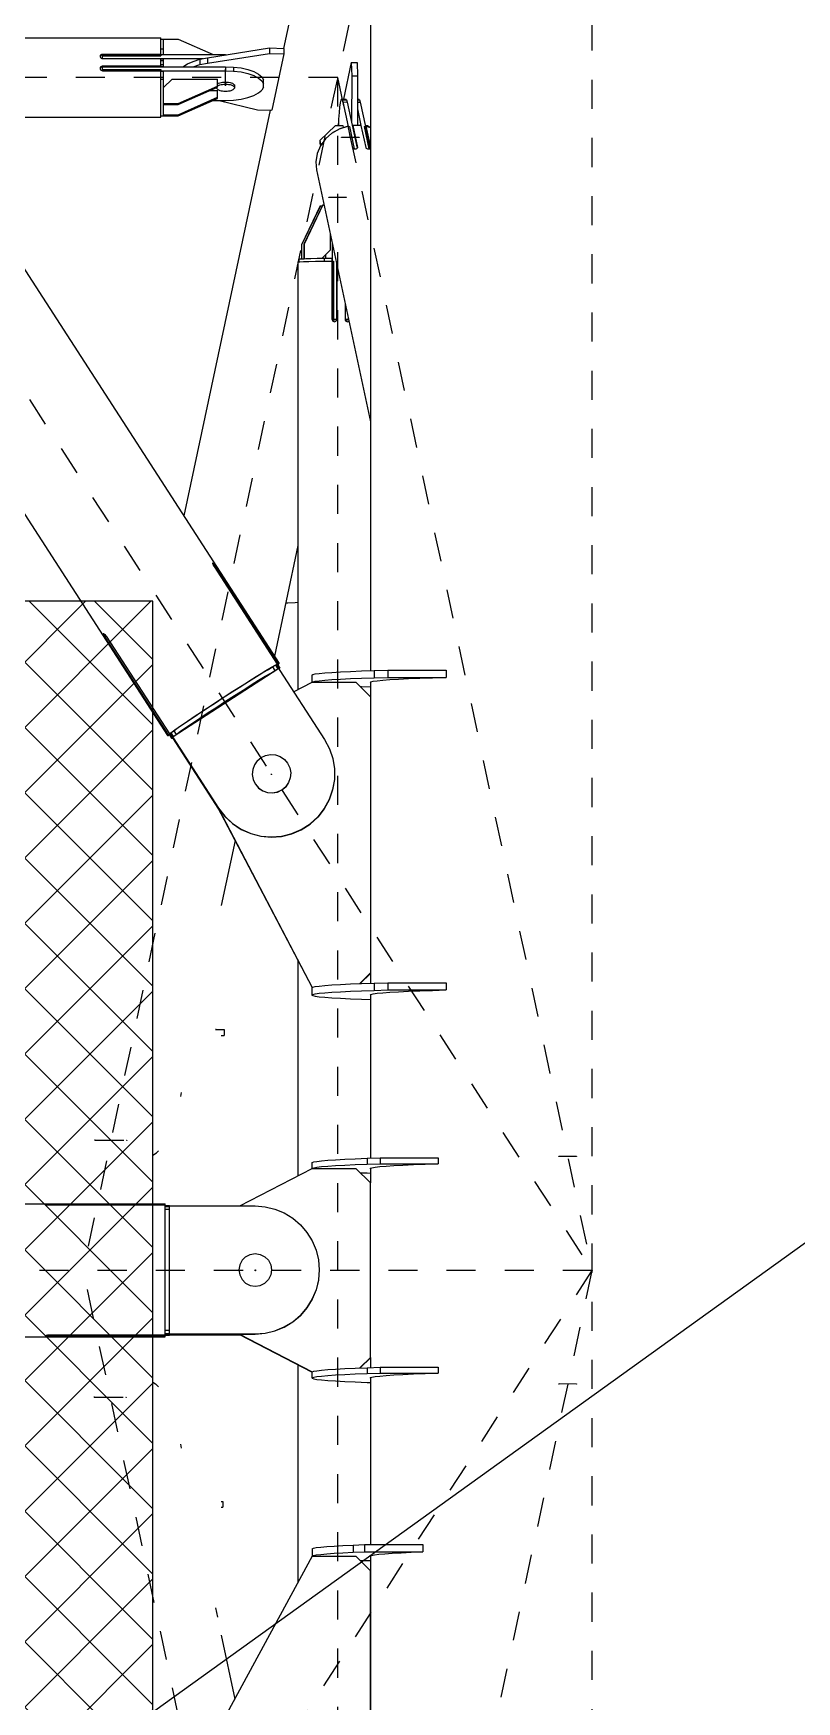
# Model space of a CAD drawing. Header units: millimetres. Extents: x 149919 to 150445, y 136651 to 136866.
# Drawn here: x 150374.19 to 150376.82, y 136765.29 to 136771.03 of the extents above; entities that cross this region are included whole.
import ezdxf

# ---------------------------------------------------------------- set-up
doc = ezdxf.new("R2010")
doc.units = ezdxf.units.MM
doc.header["$LTSCALE"] = 0.25
doc.linetypes.add('CENTER', pattern=[50.8, 31.75, -6.35, 6.35, -6.35])
doc.linetypes.add('XKITLINE00', pattern=[0])
doc.styles.add('ROMANS', font='romans.shx')
doc.dimstyles.new('MD300', dxfattribs={"dimtxt": 2.5, "dimasz": 2.5, "dimexe": 1, "dimexo": 1, "dimgap": 0.5, "dimtad": 1, "dimdec": 1, "dimlfac": 50, "dimrnd": 0.5, "dimdsep": 46, "dimtxsty": 'ROMANS', "dimcen": 1, "dimclrd": 146, "dimclre": 146, "dimclrt": 30, "dimadec": 1, "dimazin": 2, "dimtfac": 1, "dimtdec": 1, "dimtmove": 0, "dimatfit": 1, "dimfxl": 1, "dimtolj": 1, "dimtzin": 0, "dimlwd": -1, "dimlwe": -1, "dimarcsym": 0})

# ---------------------------------------------------------------- blocks, each defined once
blk = doc.blocks.new('çatıı')
h = blk.add_hatch()
h.set_pattern_fill('ANSI37', color=1, scale=5, style=0)
h.set_pattern_definition([(135, (104200.305, -4107.69), (11.22532, 11.22532), []), (45, (104200.305, -4107.69), (11.22532, -11.22532), [])])
h.paths.add_polyline_path([(23278.98, 11270.27), (23228.98, 11270.27), (23228.98, 11870.27), (23278.98, 11870.27)])
at = {"color": 8, "linetype": 'CENTER'}
for p, q in [((23430, 12689.51), (23430, 11020.27)), ((22900, 12460.27), (23430, 11640.27)), ((23430, 12460.27), (23256.44, 11647.05)), ((23342.5, 12050.27), (22987.5, 12050.27)), ((23303.98, 12047.51), (23303.98, 12053.04)), ((23342.5, 12050.27), (23342.5, 11230.27)), ((23342.5, 12050.27), (23430, 11640.27)), ((23343.89, 12029.74), (23349.87, 12029.72)), ((23339.51, 12009.13), (23345.48, 12009.12)), ((23319.8, 11810.61), (23319.8, 11810.94)), ((23259.06, 11685.03), (23270.02, 11685)), ((23424.62, 11679.44), (23418.65, 11679.46)), ((23430, 11640.27), (22900, 10820.27)), ((23430, 11640.27), (22900, 11640.27)), ((23314.2, 11640.41), (23314.2, 11640.14)), ((23430, 11640.27), (23342.5, 11230.27)), ((23256.41, 11633.65), (23430, 10820.27)), ((23424.65, 11601.21), (23418.67, 11601.22)), ((23258.82, 11596.7), (23269.78, 11596.67))]:
    blk.add_line(p, q, dxfattribs=at)
at = {"color": 8, "linetype": 'XKITLINE00'}
for p, q in [((23353.8, 12423.4), (23353.8, 11846.41)), ((23045.99, 12276.48), (23322.38, 11848.86)), ((23007.61, 12251.69), (23284, 11824.07)), ((23353.8, 12200.34), (23323.9, 12060.27)), ((23228.98, 12063.91), (23281.68, 12063.91)), ((23281.68, 12058.13), (23281.68, 12063.91)), ((23281.68, 12063.47), (23282.68, 12063.47)), ((23281.68, 12060.15), (23282.68, 12060.15)), ((23282.68, 12063.47), (23287.68, 12063.47)), ((23282.68, 12063.47), (23282.68, 12063.45)), ((23282.68, 12063.45), (23282.68, 12063.44)), ((23282.68, 12061.74), (23282.68, 12063.44)), ((23282.68, 12058.14), (23282.68, 12061.74)), ((23287.68, 12063.47), (23299.71, 12058.13)), ((23297.84, 12057.07), (23319.09, 12060.43)), ((23319.09, 12060.43), (23324.08, 12060.26)), ((23319.09, 12060.43), (23319.09, 12058.58)), ((23324.08, 12060.26), (23324.08, 12058.67)), ((23260.87, 12057.79), (23260.83, 12057.56)), ((23260.83, 12057.56), (23260.87, 12057.33)), ((23260.87, 12053.67), (23260.83, 12053.41)), ((23260.83, 12053.41), (23260.87, 12053.16)), ((23260.87, 12057.55), (23260.85, 12057.44)), ((23260.87, 12053.43), (23260.85, 12053.3)), ((23260.99, 12058), (23260.87, 12057.79)), ((23260.99, 12057.76), (23260.87, 12057.55)), ((23260.87, 12057.33), (23260.99, 12057.12)), ((23260.99, 12053.89), (23260.87, 12053.67)), ((23260.99, 12053.66), (23260.87, 12053.43)), ((23260.87, 12053.16), (23260.99, 12052.93)), ((23260.99, 12058), (23261.18, 12058.16)), ((23260.99, 12057.76), (23261.14, 12057.9)), ((23260.99, 12057.12), (23261.18, 12056.95)), ((23260.99, 12053.89), (23261.18, 12054.08)), ((23260.99, 12053.66), (23261.18, 12053.84)), ((23261.14, 12057.9), (23261.18, 12057.92)), ((23261.18, 12058.16), (23261.42, 12058.25)), ((23261.18, 12057.92), (23261.42, 12058.02)), ((23261.18, 12056.95), (23261.42, 12056.85)), ((23261.18, 12054.08), (23261.42, 12054.19)), ((23261.18, 12053.84), (23261.42, 12053.96)), ((23261.42, 12058.25), (23261.68, 12058.3)), ((23261.42, 12058.02), (23261.68, 12058.05)), ((23261.42, 12056.85), (23261.68, 12056.81)), ((23261.42, 12054.19), (23261.68, 12054.23)), ((23261.42, 12054.19), (23261.42, 12053.96)), ((23261.42, 12053.96), (23261.68, 12054)), ((23261.68, 12058.3), (23261.68, 12058.05)), ((23261.68, 12058.3), (23281.68, 12058.3)), ((23261.68, 12058.05), (23281.68, 12058.05)), ((23261.68, 12058.03), (23281.68, 12058.03)), ((23261.68, 12056.81), (23261.68, 12058.03)), ((23261.68, 12057.72), (23281.68, 12057.72)), ((23261.68, 12056.81), (23281.68, 12056.81)), ((23261.68, 12054.23), (23261.68, 12054)), ((23261.68, 12054.23), (23281.68, 12054.23)), ((23261.68, 12054), (23281.68, 12054)), ((23261.68, 12054), (23261.68, 12053.99)), ((23261.68, 12053.99), (23303.98, 12053.99)), ((23261.68, 12052.59), (23261.68, 12053.99)), ((23281.68, 12058.13), (23303.98, 12058.13)), ((23281.68, 12058.13), (23281.68, 12057.72)), ((23281.68, 12054.23), (23281.68, 12056.81)), ((23281.68, 12056.75), (23296.26, 12056.75)), ((23281.68, 12056.69), (23282.68, 12056.69)), ((23281.68, 12056.07), (23282.68, 12056.07)), ((23281.68, 12054.77), (23282.68, 12054.77)), ((23281.68, 12054.23), (23281.68, 12054)), ((23281.68, 12054.11), (23281.68, 12053.99)), ((23281.68, 12054.11), (23282.68, 12054.11)), ((23282.68, 12055.43), (23282.68, 12056.69)), ((23282.68, 12053.99), (23282.68, 12055.43)), ((23289.35, 12053.99), (23290.86, 12054.96)), ((23290.86, 12054.96), (23292.84, 12055.83)), ((23292.84, 12055.83), (23295.2, 12056.54)), ((23292.86, 12053.99), (23295.2, 12054.69)), ((23295.2, 12056.54), (23297.84, 12057.07)), ((23295.2, 12056.54), (23295.2, 12054.69)), ((23295.2, 12054.69), (23297.84, 12055.23)), ((23297.84, 12055.23), (23319.09, 12058.58)), ((23297.84, 12057.07), (23297.84, 12055.23)), ((23303.98, 12058.13), (23304.46, 12058.11)), ((23303.98, 12058.13), (23303.98, 12058.04)), ((23303.98, 12053.99), (23306.7, 12053.88)), ((23303.98, 12053.99), (23303.98, 12052.61)), ((23306.7, 12053.88), (23309.31, 12053.55)), ((23306.7, 12053.88), (23306.7, 12052.49)), ((23309.31, 12053.55), (23311.68, 12053.01)), ((23319.09, 12058.58), (23324.08, 12058.42)), ((23324.08, 12058.42), (23319.94, 12039.04)), ((23324.08, 12058.66), (23324.08, 12058.42)), ((23347.23, 12055.42), (23344.55, 12042.83)), ((23347.23, 12055.42), (23349.22, 12055.41)), ((23347.23, 12055.42), (23347.39, 12050.85)), ((23349.22, 12055.41), (23349.38, 12050.85)), ((23260.99, 12052.93), (23261.18, 12052.75)), ((23261.18, 12052.75), (23261.42, 12052.65)), ((23261.42, 12052.65), (23261.68, 12052.59)), ((23261.68, 12053.02), (23281.68, 12053.02)), ((23261.68, 12052.59), (23281.68, 12052.59)), ((23281.68, 12053.02), (23281.68, 12052.61)), ((23281.68, 12052.61), (23303.98, 12052.61)), ((23281.68, 12036.64), (23281.68, 12052.59)), ((23281.68, 12052.43), (23282.68, 12052.43)), ((23281.68, 12049.72), (23282.68, 12049.72)), ((23282.68, 12047.03), (23282.68, 12052.43)), ((23282.68, 12046.89), (23285.68, 12049.65)), ((23285.68, 12049.65), (23301.18, 12049.65)), ((23287.68, 12041.36), (23301.18, 12047.35)), ((23301.18, 12046.96), (23301.18, 12049.65)), ((23301.18, 12048.02), (23301.29, 12048.11)), ((23301.18, 12047.28), (23301.29, 12047.38)), ((23301.29, 12048.11), (23301.6, 12048.29)), ((23301.29, 12047.38), (23301.6, 12047.55)), ((23301.6, 12048.29), (23301.99, 12048.43)), ((23301.6, 12047.55), (23301.99, 12047.7)), ((23301.99, 12048.43), (23302.43, 12048.55)), ((23301.99, 12047.7), (23302.43, 12047.82)), ((23302.43, 12048.55), (23302.92, 12048.64)), ((23302.43, 12047.82), (23302.92, 12047.91)), ((23302.92, 12048.64), (23303.44, 12048.7)), ((23302.92, 12047.91), (23303.44, 12047.96)), ((23303.44, 12048.7), (23303.98, 12048.72)), ((23303.44, 12047.96), (23303.98, 12047.98)), ((23303.98, 12052.61), (23306.7, 12052.49)), ((23303.98, 12048.72), (23303.98, 12047.98)), ((23303.98, 12048.72), (23304.52, 12048.7)), ((23303.98, 12047.98), (23304.52, 12047.96)), ((23304.52, 12048.7), (23305.04, 12048.64)), ((23304.52, 12047.96), (23305.04, 12047.91)), ((23305.04, 12048.64), (23305.53, 12048.55)), ((23305.04, 12047.91), (23305.53, 12047.82)), ((23305.53, 12048.55), (23305.97, 12048.43)), ((23305.53, 12047.82), (23305.97, 12047.7)), ((23305.97, 12048.43), (23306.35, 12048.29)), ((23305.97, 12047.7), (23306.35, 12047.55)), ((23306.35, 12048.29), (23306.66, 12048.11)), ((23306.35, 12047.55), (23306.66, 12047.38)), ((23306.66, 12048.11), (23306.89, 12047.92)), ((23306.66, 12047.38), (23306.89, 12047.19)), ((23306.7, 12052.49), (23309.31, 12052.17)), ((23306.89, 12047.92), (23307.03, 12047.72)), ((23307.03, 12047.72), (23307.08, 12047.51)), ((23307.08, 12047.51), (23307.08, 12046.77)), ((23309.31, 12052.17), (23311.68, 12051.63)), ((23311.68, 12053.01), (23313.71, 12052.3)), ((23311.68, 12051.63), (23313.71, 12050.92)), ((23313.71, 12052.3), (23315.32, 12051.44)), ((23313.71, 12050.92), (23315.32, 12050.06)), ((23315.32, 12051.44), (23316.44, 12050.47)), ((23315.32, 12050.06), (23316.44, 12049.09)), ((23316.44, 12050.47), (23317.01, 12049.43)), ((23316.44, 12049.09), (23317.01, 12048.04)), ((23317.01, 12046.98), (23317.01, 12049.43)), ((23347.39, 12050.85), (23347.34, 12034.89)), ((23347.39, 12050.85), (23349.38, 12050.85)), ((23349.38, 12050.85), (23349.33, 12033.9)), ((23282.68, 12041.38), (23282.68, 12047.03)), ((23287.68, 12040.97), (23301.18, 12046.96)), ((23287.68, 12037.47), (23301.18, 12043.46)), ((23287.68, 12037.08), (23301.18, 12043.07)), ((23298.48, 12045.76), (23301.18, 12045.76)), ((23299.71, 12042.42), (23303.98, 12042.42)), ((23300.89, 12046.83), (23300.88, 12046.77)), ((23300.88, 12046.82), (23300.88, 12046.77)), ((23300.88, 12046.77), (23300.92, 12046.56)), ((23300.92, 12046.56), (23301.06, 12046.36)), ((23301.06, 12046.36), (23301.29, 12046.17)), ((23301.18, 12043.07), (23301.18, 12045.76)), ((23301.29, 12046.17), (23301.6, 12046)), ((23301.6, 12046), (23301.99, 12045.85)), ((23301.76, 12042.42), (23314.96, 12039.2)), ((23301.99, 12045.85), (23302.43, 12045.73)), ((23302.43, 12045.73), (23302.92, 12045.64)), ((23302.92, 12045.64), (23303.44, 12045.59)), ((23303.44, 12045.59), (23303.98, 12045.57)), ((23303.98, 12045.57), (23304.52, 12045.59)), ((23303.98, 12042.42), (23306.7, 12042.53)), ((23304.52, 12045.59), (23305.04, 12045.64)), ((23305.04, 12045.64), (23305.53, 12045.73)), ((23305.53, 12045.73), (23305.97, 12045.85)), ((23305.97, 12045.85), (23306.35, 12046)), ((23306.35, 12046), (23306.66, 12046.17)), ((23306.66, 12046.17), (23306.89, 12046.36)), ((23306.7, 12042.53), (23309.31, 12042.86)), ((23306.89, 12047.19), (23307.03, 12046.98)), ((23307.03, 12046.56), (23306.89, 12046.36)), ((23307.03, 12046.98), (23307.08, 12046.77)), ((23307.08, 12046.77), (23307.03, 12046.56)), ((23309.31, 12042.86), (23311.68, 12043.39)), ((23311.68, 12043.39), (23313.71, 12044.1)), ((23313.71, 12044.1), (23315.32, 12044.96)), ((23315.32, 12044.96), (23316.44, 12045.94)), ((23317.01, 12046.98), (23316.44, 12045.94)), ((23343.65, 12042.46), (23343.42, 12041.54)), ((23343.89, 12042.83), (23343.65, 12042.46)), ((23343.89, 12042.83), (23345.38, 12042.83)), ((23343.89, 12042.83), (23344.13, 12042.63)), ((23344.13, 12042.63), (23345.62, 12042.62)), ((23344.13, 12042.63), (23344.36, 12041.86)), ((23344.36, 12041.86), (23345.85, 12041.85)), ((23344.36, 12041.86), (23346.17, 12033.4)), ((23345.38, 12042.83), (23345.62, 12042.62)), ((23345.62, 12042.62), (23345.85, 12041.85)), ((23345.85, 12041.85), (23349.25, 12025.95)), ((23349.35, 12042.82), (23349.86, 12042.82)), ((23349.35, 12042.61), (23350.11, 12042.61)), ((23349.35, 12041.85), (23350.34, 12041.84)), ((23349.86, 12042.82), (23350.11, 12042.61)), ((23350.11, 12042.61), (23350.34, 12041.84)), ((23350.34, 12041.84), (23352.14, 12033.38)), ((23228.98, 12036.64), (23281.68, 12036.64)), ((23281.68, 12037.08), (23282.68, 12037.08)), ((23282.68, 12041.38), (23282.68, 12041.36)), ((23282.68, 12041.36), (23287.68, 12041.36)), ((23282.68, 12041.36), (23282.68, 12041.34)), ((23282.68, 12037.08), (23282.68, 12041.34)), ((23282.68, 12040.97), (23287.68, 12040.97)), ((23282.68, 12037.47), (23287.68, 12037.47)), ((23282.68, 12037.08), (23287.68, 12037.08)), ((23287.68, 12041.36), (23287.68, 12040.97)), ((23287.68, 12037.47), (23287.68, 12037.08)), ((23319.38, 12039.06), (23289.61, 11899.57)), ((23314.96, 12039.2), (23319.94, 12039.04)), ((23342.89, 12035.95), (23342.8, 12033.77)), ((23343.03, 12038.21), (23342.89, 12035.95)), ((23343.21, 12040.1), (23343.03, 12038.21)), ((23343.42, 12041.54), (23343.21, 12040.1)), ((23349.35, 12039.49), (23350.57, 12033.75)), ((23336.44, 12028.66), (23341.82, 12033.77)), ((23338.36, 12029.17), (23340.59, 12031.16)), ((23340.59, 12031.16), (23343.23, 12032.66)), ((23340.89, 12031.33), (23341.03, 12031.45)), ((23341.03, 12031.45), (23342.8, 12032.42)), ((23341.82, 12033.77), (23344.31, 12033.76)), ((23342.84, 12034.81), (23342.62, 12033.77)), ((23343.23, 12032.66), (23346.07, 12033.57)), ((23343.26, 12032.67), (23343.39, 12032.75)), ((23343.39, 12032.75), (23345.98, 12033.57)), ((23343.39, 12032.75), (23343.4, 12032.72)), ((23344.31, 12033.76), (23344.46, 12033.09)), ((23345.98, 12033.57), (23345.98, 12033.54)), ((23346.07, 12033.57), (23347.69, 12025.98)), ((23346.16, 12033.16), (23346.62, 12033.4)), ((23346.17, 12033.4), (23346.16, 12033.17)), ((23346.17, 12033.4), (23346.62, 12033.4)), ((23346.62, 12033.4), (23348.23, 12025.81)), ((23347.68, 12033.84), (23347.66, 12033.38)), ((23347.68, 12033.84), (23348.38, 12033.89)), ((23347.68, 12033.84), (23347.76, 12033.46)), ((23347.76, 12033.46), (23347.74, 12033)), ((23347.77, 12033.76), (23347.75, 12033.2)), ((23347.75, 12033.2), (23349.29, 12025.98)), ((23347.77, 12033.76), (23349.17, 12033.9)), ((23347.77, 12033.76), (23349.39, 12026.17)), ((23348.38, 12033.89), (23349.08, 12033.91)), ((23348.38, 12033.89), (23348.39, 12033.82)), ((23349.08, 12033.91), (23349.78, 12033.89)), ((23349.17, 12033.9), (23350.56, 12033.75)), ((23349.78, 12033.89), (23349.79, 12033.83)), ((23349.78, 12033.89), (23350.47, 12033.84)), ((23350.47, 12033.84), (23350.49, 12033.76)), ((23350.56, 12033.75), (23352.18, 12026.16)), ((23351.69, 12033.38), (23353.31, 12025.8)), ((23351.69, 12033.38), (23352.14, 12033.38)), ((23351.69, 12033.38), (23352.13, 12033.14)), ((23352.06, 12033.75), (23352.78, 12033.74)), ((23352.14, 12033.38), (23352.13, 12033.14)), ((23352.13, 12033.14), (23353.7, 12025.79)), ((23352.15, 12033.56), (23352.23, 12033.18)), ((23352.15, 12033.56), (23352.15, 12033.38)), ((23352.15, 12033.56), (23352.25, 12033.53)), ((23352.23, 12033.18), (23352.22, 12032.75)), ((23352.25, 12033.56), (23352.23, 12032.97)), ((23352.23, 12032.97), (23353.75, 12025.81)), ((23352.25, 12033.56), (23353.8, 12026.3)), ((23352.25, 12033.56), (23353.8, 12033.04)), ((23352.78, 12033.74), (23353.8, 12033.06)), ((23336.65, 12026.78), (23335.54, 12024.11)), ((23336.44, 12028.66), (23336.41, 12027.74)), ((23336.41, 12027.74), (23336.62, 12026.72)), ((23336.44, 12028.66), (23336.8, 12026.99)), ((23338.36, 12029.17), (23336.65, 12026.78)), ((23347.69, 12025.98), (23347.78, 12025.9)), ((23347.78, 12025.9), (23347.89, 12025.82)), ((23347.89, 12025.82), (23348.1, 12025.77)), ((23348.1, 12025.77), (23348.34, 12025.75)), ((23348.15, 12025.77), (23348.23, 12025.81)), ((23348.23, 12025.81), (23348.89, 12025.81)), ((23348.34, 12025.75), (23348.61, 12025.76)), ((23348.61, 12025.76), (23348.87, 12025.8)), ((23348.87, 12025.8), (23349.1, 12025.87)), ((23349.1, 12025.87), (23349.27, 12025.96)), ((23349.37, 12026.06), (23349.27, 12025.96)), ((23349.39, 12026.17), (23349.37, 12026.06)), ((23352.18, 12026.16), (23352.24, 12026.06)), ((23352.24, 12026.06), (23352.38, 12025.96)), ((23352.38, 12025.96), (23352.58, 12025.86)), ((23352.58, 12025.86), (23352.83, 12025.79)), ((23352.81, 12025.8), (23353.31, 12025.8)), ((23352.83, 12025.79), (23353.09, 12025.75)), ((23353.09, 12025.75), (23353.35, 12025.74)), ((23353.31, 12025.8), (23353.41, 12025.74)), ((23353.35, 12025.74), (23353.58, 12025.76)), ((23353.58, 12025.76), (23353.75, 12025.81)), ((23353.75, 12025.81), (23353.8, 12025.86)), ((23335.54, 12024.11), (23335.09, 12021.3)), ((23335.09, 12021.3), (23335.32, 12018.49)), ((23335.32, 12018.49), (23353.8, 11931.93)), ((23336.53, 12006.19), (23330.06, 11992.71)), ((23336.62, 12006.22), (23330.14, 11992.74)), ((23337.42, 12006.46), (23330.94, 11992.98)), ((23337.5, 12006.48), (23331.03, 11993)), ((23336.53, 12006.19), (23336.62, 12006.22)), ((23336.62, 12006.22), (23337.3, 12006.22)), ((23337.42, 12006.46), (23337.5, 12006.48)), ((23337.5, 12006.48), (23337.88, 12006.48)), ((23339.99, 11996.6), (23339.99, 11990.98)), ((23330.06, 11992.71), (23330.14, 11992.74)), ((23330.06, 11992.71), (23330.06, 11987.95)), ((23330.14, 11992.74), (23330.14, 11987.95)), ((23330.94, 11992.98), (23331.03, 11993)), ((23330.94, 11992.98), (23330.94, 11988)), ((23331.03, 11993), (23331.03, 11988)), ((23339.99, 11990.98), (23337.17, 11988.15)), ((23340.67, 11993.45), (23340.67, 11987.18)), ((23328.9, 11986.86), (23329.51, 11986.94)), ((23328.9, 11986.86), (23328.9, 11839.89)), ((23329.25, 11987.83), (23329.49, 11987.9)), ((23329.25, 11987.83), (23329.25, 11986.91)), ((23329.49, 11987.9), (23330.27, 11987.97)), ((23329.51, 11986.94), (23330.77, 11987.02)), ((23330.27, 11987.97), (23331.02, 11988)), ((23330.77, 11987.02), (23332.62, 11987.08)), ((23331.02, 11988), (23331.03, 11988)), ((23331.03, 11988), (23331.05, 11988)), ((23331.05, 11988), (23331.57, 11988.03)), ((23331.57, 11988.03), (23333.33, 11988.08)), ((23332.62, 11987.08), (23334.96, 11987.13)), ((23333.33, 11988.08), (23335.48, 11988.13)), ((23334.96, 11987.13), (23337.68, 11987.17)), ((23335.48, 11988.13), (23337.92, 11988.16)), ((23337.68, 11987.17), (23340.58, 11987.19)), ((23337.92, 11988.16), (23340.55, 11988.18)), ((23337.92, 11988.16), (23337.92, 11987.17)), ((23338.35, 11989.33), (23338.35, 11988.16)), ((23340.55, 11988.18), (23340.55, 11987.18)), ((23340.55, 11987.18), (23340.58, 11987.19)), ((23340.58, 11987.19), (23340.58, 11967.2)), ((23340.64, 11987.18), (23340.64, 11967.18)), ((23340.64, 11987.18), (23340.67, 11987.18)), ((23340.67, 11987.18), (23341.12, 11987.18)), ((23341.12, 11987.18), (23341.12, 11967.19)), ((23342.16, 11986.44), (23342.16, 11967.19)), ((23342.24, 11986.06), (23342.24, 11967.18)), ((23342.29, 11985.81), (23342.29, 11967.2)), ((23340.58, 11967.2), (23340.65, 11966.93)), ((23340.59, 11967.17), (23340.64, 11967.18)), ((23340.64, 11967.18), (23341.12, 11967.19)), ((23340.72, 11966.76), (23342.16, 11967.19)), ((23341.12, 11967.19), (23342.16, 11967.19)), ((23342.24, 11967.18), (23342.2, 11966.92)), ((23342.24, 11967.18), (23342.29, 11967.2)), ((23342.29, 11967.2), (23342.25, 11966.93)), ((23345.08, 11972.75), (23345.08, 11967.19)), ((23345.08, 11967.19), (23345.12, 11966.93)), ((23345.09, 11967.16), (23345.15, 11967.18)), ((23345.15, 11972.44), (23345.15, 11967.18)), ((23345.15, 11967.18), (23346.19, 11967.18)), ((23345.21, 11966.75), (23346.29, 11967.07)), ((23346.19, 11967.55), (23346.19, 11967.18)), ((23346.19, 11967.18), (23346.27, 11967.18)), ((23340.65, 11966.93), (23340.75, 11966.7)), ((23340.75, 11966.7), (23340.94, 11966.51)), ((23340.94, 11966.51), (23341.18, 11966.39)), ((23341.18, 11966.39), (23341.44, 11966.35)), ((23341.44, 11966.35), (23341.7, 11966.39)), ((23341.65, 11966.37), (23341.7, 11966.39)), ((23341.67, 11966.38), (23341.89, 11966.49)), ((23341.7, 11966.39), (23341.94, 11966.51)), ((23341.89, 11966.49), (23342.08, 11966.68)), ((23341.94, 11966.51), (23342.13, 11966.7)), ((23342.2, 11966.92), (23342.08, 11966.68)), ((23342.25, 11966.93), (23342.13, 11966.7)), ((23342.2, 11966.92), (23342.25, 11966.93)), ((23345.12, 11966.93), (23345.24, 11966.69)), ((23345.24, 11966.69), (23345.43, 11966.5)), ((23345.43, 11966.5), (23345.66, 11966.38)), ((23345.66, 11966.38), (23345.92, 11966.34)), ((23345.92, 11966.34), (23346.18, 11966.38)), ((23346.13, 11966.36), (23346.18, 11966.38)), ((23346.15, 11966.37), (23346.36, 11966.48)), ((23346.18, 11966.38), (23346.41, 11966.5)), ((23346.41, 11966.53), (23346.36, 11966.48)), ((23328.9, 11889.45), (23320.77, 11851.36)), ((23299.59, 11883.47), (23299.54, 11883.39)), ((23299.54, 11883.39), (23299.54, 11883.24)), ((23299.54, 11883.24), (23299.59, 11883.03)), ((23299.59, 11883.47), (23299.67, 11883.47)), ((23299.59, 11883.03), (23299.69, 11882.77)), ((23299.68, 11883.47), (23299.78, 11883.36)), ((23299.69, 11882.77), (23299.84, 11882.48)), ((23299.78, 11883.36), (23299.92, 11883.19)), ((23299.84, 11882.48), (23300.02, 11882.18)), ((23299.87, 11882.43), (23300.27, 11882.68)), ((23299.92, 11883.19), (23300.08, 11882.95)), ((23300.02, 11882.18), (23321.72, 11848.6)), ((23300.06, 11882.13), (23300.46, 11882.39)), ((23300.08, 11882.95), (23300.27, 11882.68)), ((23300.27, 11882.68), (23300.46, 11882.39)), ((23300.46, 11882.39), (23322.17, 11848.81)), ((23324.69, 11869.73), (23325.39, 11869.76)), ((23324.69, 11869.73), (23325.39, 11869.76)), ((23325.39, 11869.76), (23327.91, 11869.88)), ((23325.39, 11869.76), (23327.91, 11869.88)), ((23327.91, 11869.88), (23328.9, 11869.95)), ((23327.91, 11869.88), (23328.9, 11869.95)), ((23261.91, 11859.14), (23261.87, 11859.06)), ((23261.87, 11859.05), (23261.92, 11858.91)), ((23261.91, 11859.14), (23262.02, 11859.17)), ((23261.92, 11858.91), (23262.02, 11858.71)), ((23262.02, 11859.17), (23262.16, 11859.11)), ((23262.02, 11858.71), (23262.15, 11858.46)), ((23262.15, 11858.46), (23262.32, 11858.18)), ((23262.16, 11859.11), (23262.34, 11858.98)), ((23262.32, 11858.18), (23262.79, 11858.48)), ((23262.32, 11858.18), (23262.5, 11857.88)), ((23262.34, 11858.98), (23262.54, 11858.78)), ((23262.5, 11857.88), (23262.99, 11858.19)), ((23262.54, 11858.78), (23262.75, 11858.53)), ((23262.75, 11858.53), (23262.95, 11858.25)), ((23262.95, 11858.25), (23284.66, 11824.66)), ((23262.5, 11857.88), (23284.21, 11824.3)), ((23286, 11823.75), (23322, 11847)), ((23316.82, 11845.72), (23318.71, 11846.85)), ((23317.89, 11846.4), (23319.81, 11847.54)), ((23318.71, 11846.85), (23320.18, 11847.71)), ((23319.81, 11847.54), (23321.23, 11848.35)), ((23320.18, 11847.71), (23321.19, 11848.26)), ((23320.18, 11847.71), (23320.99, 11846.45)), ((23320.99, 11846.45), (23322, 11847)), ((23321.19, 11848.26), (23321.72, 11848.6)), ((23321.19, 11848.25), (23321.42, 11848.4)), ((23321.19, 11848.26), (23322, 11847)), ((23321.23, 11848.35), (23321.72, 11848.6)), ((23321.42, 11848.4), (23338.02, 11822.71)), ((23321.45, 11848.34), (23322.17, 11848.81)), ((23321.45, 11848.34), (23321.63, 11848.46)), ((23321.63, 11848.46), (23321.75, 11848.5)), ((23321.63, 11848.46), (23322.45, 11847.2)), ((23321.75, 11848.5), (23322.57, 11847.24)), ((23321.75, 11848.5), (23321.8, 11848.48)), ((23321.8, 11848.48), (23322.61, 11847.22)), ((23321.84, 11848.42), (23322.17, 11848.63)), ((23322.38, 11848.86), (23322.17, 11848.63)), ((23322.17, 11848.81), (23322.38, 11848.86)), ((23322.27, 11847.09), (23322.45, 11847.2)), ((23322.35, 11846.96), (23322.45, 11847.03)), ((23322.45, 11847.2), (23322.57, 11847.24)), ((23322.57, 11847.15), (23322.45, 11847.03)), ((23322.57, 11847.24), (23322.61, 11847.22)), ((23322.61, 11847.22), (23322.57, 11847.15)), ((23306.24, 11839.09), (23309.2, 11840.98)), ((23306.52, 11839.3), (23309.75, 11841.35)), ((23309.2, 11840.98), (23312, 11842.74)), ((23309.75, 11841.35), (23312.79, 11843.26)), ((23310.01, 11839.72), (23312.81, 11841.48)), ((23312, 11842.74), (23314.56, 11844.34)), ((23312.79, 11843.26), (23315.53, 11844.96)), ((23312.81, 11841.48), (23315.38, 11843.08)), ((23314.56, 11844.34), (23316.82, 11845.72)), ((23315.38, 11843.08), (23317.63, 11844.46)), ((23315.53, 11844.96), (23317.89, 11846.4)), ((23317.63, 11844.46), (23319.52, 11845.59)), ((23319.52, 11845.59), (23320.99, 11846.45)), ((23327.41, 11839.12), (23333.8, 11842.43)), ((23333.7, 11844.86), (23333.97, 11845.05)), ((23333.7, 11844.86), (23333.7, 11842.38)), ((23333.8, 11842.43), (23333.97, 11842.55)), ((23333.8, 11842.43), (23348.8, 11842.43)), ((23333.97, 11845.05), (23334.8, 11845.25)), ((23333.97, 11842.55), (23334.8, 11842.75)), ((23334.8, 11845.25), (23336.18, 11845.44)), ((23334.8, 11842.75), (23336.18, 11842.94)), ((23336.18, 11845.44), (23338.1, 11845.63)), ((23336.18, 11842.94), (23338.1, 11843.13)), ((23338.1, 11845.63), (23340.54, 11845.81)), ((23338.1, 11843.13), (23340.54, 11843.31)), ((23340.54, 11845.81), (23343.48, 11845.99)), ((23340.54, 11843.31), (23343.48, 11843.49)), ((23343.48, 11845.99), (23346.91, 11846.15)), ((23343.48, 11843.49), (23346.91, 11843.65)), ((23346.91, 11846.15), (23350.8, 11846.31)), ((23346.91, 11843.65), (23350.8, 11843.81)), ((23348.8, 11842.43), (23353.8, 11837.44)), ((23350.3, 11840.93), (23350.8, 11840.91)), ((23350.8, 11846.31), (23355.12, 11846.46)), ((23350.8, 11843.81), (23355.12, 11843.96)), ((23350.8, 11840.91), (23353.8, 11840.8)), ((23353.7, 11842.36), (23353.97, 11842.56)), ((23353.7, 11842.36), (23353.8, 11842.29)), ((23353.8, 11842.43), (23353.8, 11837.44)), ((23353.97, 11842.56), (23354.8, 11842.75)), ((23354.8, 11842.75), (23356.18, 11842.94)), ((23355.12, 11846.46), (23359.84, 11846.59)), ((23355.12, 11846.46), (23355.12, 11843.96)), ((23355.12, 11843.96), (23359.84, 11844.09)), ((23356.18, 11842.94), (23358.1, 11843.13)), ((23358.1, 11843.13), (23360.54, 11843.31)), ((23359.84, 11846.59), (23359.84, 11844.09)), ((23359.84, 11846.59), (23379.84, 11846.59)), ((23359.84, 11844.09), (23379.84, 11844.09)), ((23360.54, 11843.31), (23363.48, 11843.49)), ((23363.48, 11843.49), (23366.91, 11843.65)), ((23366.91, 11843.65), (23370.8, 11843.81)), ((23370.8, 11843.81), (23375.12, 11843.96)), ((23375.12, 11843.96), (23379.84, 11844.09)), ((23379.84, 11846.59), (23379.84, 11844.09)), ((23297.18, 11833.22), (23300.15, 11835.16)), ((23299.86, 11834.99), (23303.19, 11837.15)), ((23300.15, 11835.16), (23303.19, 11837.13)), ((23300.96, 11833.9), (23304, 11835.87)), ((23303.19, 11837.15), (23306.52, 11839.3)), ((23303.19, 11837.13), (23306.24, 11839.09)), ((23304, 11835.87), (23307.05, 11837.83)), ((23307.05, 11837.83), (23310.01, 11839.72)), ((23353.8, 11837.44), (23353.8, 11742.48)), ((23289.56, 11828.12), (23291.82, 11829.65)), ((23290.85, 11829.03), (23293.59, 11830.86)), ((23291.82, 11829.65), (23294.38, 11831.36)), ((23292.63, 11828.39), (23295.2, 11830.11)), ((23293.59, 11830.86), (23296.63, 11832.87)), ((23294.38, 11831.36), (23297.18, 11833.22)), ((23295.2, 11830.11), (23298, 11831.96)), ((23296.63, 11832.87), (23299.86, 11834.99)), ((23298, 11831.96), (23300.96, 11833.9)), ((23284.21, 11824.3), (23284, 11824.07)), ((23284, 11824.07), (23284.21, 11824.12)), ((23284.21, 11824.3), (23284.96, 11824.78)), ((23284.21, 11824.12), (23284.63, 11824.39)), ((23284.63, 11824.52), (23284.59, 11824.45)), ((23284.59, 11824.45), (23285.4, 11823.19)), ((23284.75, 11824.64), (23284.63, 11824.52)), ((23284.63, 11824.52), (23285.44, 11823.26)), ((23284.66, 11824.66), (23285.15, 11825.05)), ((23284.66, 11824.66), (23285.19, 11825.01)), ((23284.75, 11824.64), (23284.96, 11824.78)), ((23284.75, 11824.64), (23285.56, 11823.38)), ((23284.93, 11824.84), (23301.57, 11799.09)), ((23284.95, 11824.85), (23284.96, 11824.83)), ((23284.96, 11824.86), (23285.19, 11825.01)), ((23284.96, 11824.86), (23301.57, 11799.17)), ((23285.15, 11825.05), (23286.57, 11826.08)), ((23285.19, 11825.01), (23286.2, 11825.77)), ((23285.19, 11825.01), (23286, 11823.75)), ((23286, 11823.75), (23287.02, 11824.51)), ((23286.2, 11825.77), (23287.67, 11826.81)), ((23286.2, 11825.77), (23287.02, 11824.51)), ((23286.57, 11826.08), (23288.49, 11827.41)), ((23287.02, 11824.51), (23288.49, 11825.55)), ((23287.67, 11826.81), (23289.56, 11828.12)), ((23288.49, 11827.41), (23290.85, 11829.03)), ((23288.49, 11825.55), (23290.38, 11826.86)), ((23290.38, 11826.86), (23292.63, 11828.39)), ((23285.44, 11823.26), (23285.4, 11823.19)), ((23285.4, 11823.19), (23285.44, 11823.17)), ((23285.56, 11823.38), (23285.44, 11823.26)), ((23285.44, 11823.17), (23285.56, 11823.21)), ((23285.56, 11823.38), (23285.78, 11823.52)), ((23285.56, 11823.21), (23285.86, 11823.4)), ((23285.74, 11823.32), (23301.57, 11798.84)), ((23285.78, 11823.34), (23301.57, 11798.91)), ((23338.02, 11822.71), (23339.71, 11819.55)), ((23339.71, 11819.55), (23340.86, 11816.16)), ((23313.34, 11812.37), (23313.2, 11810.66)), ((23313.92, 11814), (23313.34, 11812.37)), ((23314.9, 11815.41), (23313.92, 11814)), ((23314.9, 11815.41), (23316.21, 11816.53)), ((23316.21, 11816.53), (23317.77, 11817.27)), ((23317.77, 11817.27), (23319.47, 11817.58)), ((23319.47, 11817.58), (23321.18, 11817.44)), ((23321.18, 11817.44), (23322.81, 11816.86)), ((23322.81, 11816.86), (23324.22, 11815.88)), ((23324.22, 11815.88), (23325.34, 11814.57)), ((23325.34, 11814.57), (23326.08, 11813.01)), ((23326.08, 11813.01), (23326.39, 11811.32)), ((23340.86, 11816.16), (23341.43, 11812.62)), ((23341.43, 11812.62), (23341.41, 11809.04)), ((23313.2, 11810.66), (23313.51, 11808.96)), ((23313.51, 11808.96), (23314.25, 11807.41)), ((23313.51, 11808.94), (23314.25, 11807.38)), ((23313.51, 11808.94), (23314.25, 11807.38)), ((23313.51, 11808.92), (23314.25, 11807.36)), ((23314.25, 11807.41), (23315.37, 11806.1)), ((23314.25, 11807.41), (23314.25, 11807.38)), ((23314.25, 11807.38), (23315.37, 11806.07)), ((23314.25, 11807.38), (23314.25, 11807.36)), ((23314.25, 11807.38), (23315.37, 11806.07)), ((23314.25, 11807.36), (23315.37, 11806.05)), ((23323.38, 11805.45), (23324.69, 11806.56)), ((23323.38, 11805.42), (23324.69, 11806.54)), ((23323.38, 11805.42), (23324.69, 11806.54)), ((23323.38, 11805.4), (23324.69, 11806.51)), ((23325.67, 11807.98), (23324.69, 11806.56)), ((23325.67, 11807.95), (23324.69, 11806.54)), ((23325.67, 11807.95), (23324.69, 11806.54)), ((23325.67, 11807.93), (23324.69, 11806.51)), ((23326.25, 11809.6), (23325.67, 11807.98)), ((23326.39, 11811.32), (23326.25, 11809.6)), ((23341.41, 11809.04), (23340.8, 11805.51)), ((23341.41, 11808.96), (23340.8, 11805.43)), ((23315.37, 11806.1), (23316.79, 11805.12)), ((23315.37, 11806.07), (23316.79, 11805.09)), ((23315.37, 11806.07), (23316.79, 11805.09)), ((23315.37, 11806.05), (23316.79, 11805.07)), ((23316.79, 11805.12), (23318.41, 11804.54)), ((23316.79, 11805.09), (23318.41, 11804.51)), ((23316.79, 11805.09), (23318.41, 11804.51)), ((23316.79, 11805.07), (23318.41, 11804.49)), ((23318.41, 11804.54), (23320.13, 11804.4)), ((23318.41, 11804.51), (23320.13, 11804.37)), ((23318.41, 11804.51), (23320.13, 11804.37)), ((23318.41, 11804.49), (23320.13, 11804.35)), ((23320.13, 11804.4), (23321.82, 11804.71)), ((23320.13, 11804.37), (23321.82, 11804.68)), ((23320.13, 11804.37), (23321.82, 11804.68)), ((23320.13, 11804.35), (23321.82, 11804.66)), ((23321.82, 11804.71), (23323.38, 11805.45)), ((23321.82, 11804.68), (23323.38, 11805.42)), ((23321.82, 11804.68), (23323.38, 11805.42)), ((23321.82, 11804.66), (23323.38, 11805.4)), ((23323.38, 11805.45), (23323.38, 11805.42)), ((23323.38, 11805.42), (23323.38, 11805.4)), ((23339.62, 11802.12), (23337.9, 11798.98)), ((23339.62, 11802.05), (23337.9, 11798.91)), ((23340.8, 11805.51), (23339.62, 11802.12)), ((23340.8, 11805.43), (23339.62, 11802.05)), ((23301.16, 11799.72), (23333.74, 11737.44)), ((23301.57, 11799.17), (23301.57, 11799.09)), ((23301.57, 11799.17), (23303.76, 11796.33)), ((23301.57, 11799.09), (23303.76, 11796.26)), ((23301.57, 11798.91), (23301.6, 11798.87)), ((23301.57, 11798.91), (23301.57, 11798.84)), ((23301.57, 11798.84), (23301.75, 11798.61)), ((23301.6, 11799.04), (23333.8, 11737.48)), ((23303.76, 11796.33), (23303.76, 11796.26)), ((23303.76, 11796.33), (23306.38, 11793.89)), ((23303.76, 11796.26), (23306.38, 11793.82)), ((23333.04, 11793.75), (23335.69, 11796.17)), ((23333.04, 11793.68), (23335.69, 11796.09)), ((23337.9, 11798.98), (23335.69, 11796.17)), ((23337.9, 11798.91), (23335.69, 11796.09)), ((23306.38, 11793.89), (23309.37, 11791.92)), ((23306.38, 11793.82), (23309.37, 11791.84)), ((23309.37, 11791.92), (23312.64, 11790.46)), ((23309.37, 11791.84), (23312.64, 11790.38)), ((23312.64, 11790.46), (23316.11, 11789.56)), ((23312.64, 11790.38), (23316.11, 11789.49)), ((23316.11, 11789.56), (23319.68, 11789.25)), ((23316.11, 11789.49), (23319.68, 11789.17)), ((23319.68, 11789.25), (23323.26, 11789.53)), ((23319.68, 11789.17), (23323.26, 11789.45)), ((23323.26, 11789.53), (23326.74, 11790.39)), ((23323.26, 11789.45), (23326.74, 11790.31)), ((23326.74, 11790.39), (23330.03, 11791.81)), ((23326.74, 11790.31), (23330.03, 11791.73)), ((23330.03, 11791.81), (23333.04, 11793.75)), ((23330.03, 11791.73), (23333.04, 11793.68)), ((23307.26, 11788.06), (23302.48, 11765.68)), ((23328.9, 11746.69), (23328.9, 11672.77)), ((23333.97, 11737.6), (23334.8, 11737.8)), ((23334.8, 11737.8), (23336.18, 11737.99)), ((23336.18, 11737.99), (23338.1, 11738.18)), ((23338.1, 11738.18), (23340.54, 11738.36)), ((23340.54, 11738.36), (23343.49, 11738.53)), ((23343.49, 11738.53), (23346.91, 11738.7)), ((23346.91, 11738.7), (23350.8, 11738.86)), ((23350.15, 11738.83), (23353.8, 11742.48)), ((23350.3, 11738.84), (23353.8, 11742.33)), ((23350.8, 11738.86), (23355.12, 11739.01)), ((23353.8, 11742.48), (23353.8, 11742.4)), ((23353.8, 11742.4), (23353.8, 11738.96)), ((23355.12, 11739.01), (23359.84, 11739.14)), ((23355.12, 11739.01), (23355.12, 11736.51)), ((23359.84, 11739.14), (23359.84, 11736.64)), ((23359.84, 11739.14), (23379.84, 11739.14)), ((23379.84, 11739.14), (23379.84, 11736.64)), ((23333.7, 11737.41), (23333.8, 11737.48)), ((23333.7, 11737.41), (23333.7, 11734.91)), ((23333.7, 11734.91), (23333.97, 11735.1)), ((23333.7, 11734.91), (23333.97, 11734.71)), ((23333.8, 11737.48), (23333.97, 11737.6)), ((23333.8, 11737.48), (23333.8, 11737.48)), ((23333.8, 11737.48), (23333.8, 11737.48)), ((23333.97, 11735.1), (23334.8, 11735.3)), ((23333.97, 11734.71), (23334.8, 11734.52)), ((23334.8, 11735.3), (23336.18, 11735.49)), ((23334.8, 11734.52), (23336.18, 11734.32)), ((23336.18, 11735.49), (23338.1, 11735.68)), ((23336.18, 11734.32), (23338.1, 11734.14)), ((23338.1, 11735.68), (23340.54, 11735.86)), ((23338.1, 11734.14), (23340.54, 11733.95)), ((23340.54, 11735.86), (23343.49, 11736.04)), ((23340.54, 11733.95), (23343.49, 11733.78)), ((23343.49, 11736.04), (23346.91, 11736.2)), ((23343.49, 11733.78), (23346.91, 11733.61)), ((23346.91, 11736.2), (23350.8, 11736.36)), ((23346.91, 11733.61), (23350.8, 11733.45)), ((23350.8, 11736.36), (23355.12, 11736.51)), ((23350.8, 11733.45), (23353.8, 11733.35)), ((23353.7, 11734.91), (23353.97, 11735.1)), ((23353.7, 11734.91), (23353.8, 11734.84)), ((23353.8, 11734.98), (23353.8, 11678.81)), ((23353.97, 11735.1), (23354.8, 11735.3)), ((23354.8, 11735.3), (23356.18, 11735.49)), ((23355.12, 11736.51), (23359.84, 11736.64)), ((23356.18, 11735.49), (23358.1, 11735.68)), ((23358.1, 11735.68), (23360.54, 11735.86)), ((23359.84, 11736.64), (23379.84, 11736.64)), ((23360.54, 11735.86), (23363.49, 11736.04)), ((23363.49, 11736.04), (23366.91, 11736.2)), ((23366.91, 11736.2), (23370.8, 11736.36)), ((23370.8, 11736.36), (23375.12, 11736.51)), ((23375.12, 11736.51), (23379.84, 11736.64)), ((23300.48, 11723.16), (23300.76, 11723.16)), ((23300.48, 11723.01), (23303.5, 11723.02)), ((23300.76, 11723.16), (23300.76, 11723.01)), ((23300.76, 11723.16), (23303.5, 11723.02)), ((23302.48, 11721.02), (23303.5, 11721.02)), ((23303.5, 11723.02), (23303.5, 11721.02)), ((23288.77, 11701.41), (23288.48, 11700.08)), ((23278.98, 11679.86), (23280.24, 11680.69)), ((23280.24, 11680.69), (23280.98, 11681.41)), ((23308.96, 11662.4), (23333.8, 11675.32)), ((23333.76, 11677.36), (23334.31, 11677.55)), ((23333.76, 11675.3), (23333.76, 11677.36)), ((23333.76, 11675.36), (23334.31, 11675.55)), ((23333.8, 11675.32), (23348.8, 11675.32)), ((23334.31, 11677.55), (23335.4, 11677.74)), ((23334.31, 11675.55), (23335.4, 11675.74)), ((23335.4, 11677.74), (23337.03, 11677.93)), ((23335.4, 11675.74), (23337.03, 11675.93)), ((23337.03, 11677.93), (23339.18, 11678.11)), ((23337.03, 11675.93), (23339.18, 11676.12)), ((23339.18, 11678.11), (23341.83, 11678.29)), ((23339.18, 11676.12), (23341.83, 11676.29)), ((23341.83, 11678.29), (23344.98, 11678.46)), ((23341.83, 11676.29), (23344.98, 11676.46)), ((23344.98, 11678.46), (23348.59, 11678.62)), ((23344.98, 11676.46), (23348.59, 11676.63)), ((23348.59, 11678.62), (23352.65, 11678.78)), ((23348.59, 11676.63), (23352.65, 11676.78)), ((23348.8, 11675.32), (23353.8, 11670.32)), ((23352.65, 11678.78), (23357.11, 11678.92)), ((23352.65, 11678.78), (23352.65, 11676.78)), ((23352.65, 11676.78), (23357.11, 11676.92)), ((23353.76, 11675.36), (23354.31, 11675.55)), ((23353.76, 11675.36), (23353.76, 11675.16)), ((23353.76, 11675.16), (23353.8, 11675.15)), ((23353.8, 11675.37), (23353.8, 11670.32)), ((23354.31, 11675.55), (23355.4, 11675.74)), ((23355.4, 11675.74), (23357.03, 11675.93)), ((23357.03, 11675.93), (23359.18, 11676.12)), ((23357.11, 11678.92), (23377.11, 11678.92)), ((23357.11, 11678.92), (23357.11, 11676.92)), ((23357.11, 11676.92), (23377.11, 11676.92)), ((23359.18, 11676.12), (23361.83, 11676.29)), ((23361.83, 11676.29), (23364.98, 11676.46)), ((23364.98, 11676.46), (23368.59, 11676.63)), ((23368.59, 11676.63), (23372.65, 11676.78)), ((23372.65, 11676.78), (23377.11, 11676.92)), ((23377.11, 11678.92), (23377.11, 11676.92)), ((23350.29, 11673.83), (23352.65, 11673.74)), ((23352.65, 11673.74), (23353.8, 11673.7)), ((23353.8, 11610.29), (23353.8, 11670.32)), ((23046.8, 11663.11), (23283.2, 11663.11)), ((23242.11, 11662.92), (23242.19, 11662.94)), ((23242.11, 11662.92), (23242.11, 11662.91)), ((23242.19, 11662.94), (23242.36, 11662.96)), ((23242.19, 11662.89), (23242.36, 11662.83)), ((23242.36, 11662.96), (23242.6, 11662.97)), ((23242.36, 11662.83), (23242.6, 11662.78)), ((23242.6, 11662.97), (23242.89, 11662.97)), ((23242.6, 11662.78), (23242.89, 11662.75)), ((23242.89, 11662.97), (23243.2, 11662.98)), ((23242.89, 11662.97), (23242.89, 11662.75)), ((23242.89, 11662.75), (23243.2, 11662.74)), ((23243.2, 11662.98), (23243.2, 11662.74)), ((23243.2, 11662.98), (23283.2, 11662.98)), ((23243.2, 11662.74), (23283.2, 11662.74)), ((23283.2, 11661.97), (23283.2, 11663.11)), ((23283.2, 11662.62), (23284.7, 11662.62)), ((23283.2, 11662.56), (23284.7, 11662.56)), ((23283.2, 11662.4), (23314.2, 11662.4)), ((23283.2, 11662.27), (23284.7, 11662.27)), ((23283.2, 11617.44), (23283.2, 11661.97)), ((23283.2, 11661.36), (23284.7, 11661.36)), ((23284.7, 11662.4), (23284.7, 11662.62)), ((23284.7, 11621.32), (23284.7, 11662.27)), ((23314.2, 11662.4), (23317.64, 11662.13)), ((23317.64, 11662.13), (23320.99, 11661.32)), ((23320.99, 11661.32), (23324.18, 11660)), ((23324.18, 11660), (23327.13, 11658.2)), ((23327.13, 11658.2), (23329.75, 11655.96)), ((23329.75, 11655.96), (23331.99, 11653.34)), ((23331.99, 11653.34), (23333.8, 11650.39)), ((23312.46, 11645.76), (23314.2, 11646.03)), ((23314.2, 11646.03), (23315.93, 11645.76)), ((23333.8, 11650.39), (23335.12, 11647.21)), ((23335.12, 11647.21), (23335.92, 11643.85)), ((23308.87, 11642.16), (23308.6, 11640.43)), ((23308.6, 11640.43), (23308.87, 11638.71)), ((23309.66, 11643.72), (23308.87, 11642.16)), ((23309.66, 11643.72), (23310.9, 11644.96)), ((23310.9, 11644.96), (23312.46, 11645.76)), ((23315.93, 11645.76), (23317.49, 11644.96)), ((23317.49, 11644.96), (23318.73, 11643.72)), ((23318.73, 11643.72), (23319.52, 11642.16)), ((23319.52, 11642.16), (23319.8, 11640.43)), ((23319.8, 11640.43), (23319.52, 11638.71)), ((23335.92, 11643.85), (23336.2, 11640.41)), ((23336.2, 11640.41), (23335.92, 11636.97)), ((23308.87, 11638.71), (23309.66, 11637.14)), ((23308.87, 11638.68), (23309.66, 11637.12)), ((23309.66, 11637.14), (23310.9, 11635.91)), ((23309.66, 11637.12), (23310.9, 11635.88)), ((23310.9, 11635.91), (23312.46, 11635.11)), ((23310.9, 11635.88), (23312.46, 11635.09)), ((23312.46, 11635.11), (23314.2, 11634.84)), ((23312.46, 11635.09), (23314.2, 11634.81)), ((23314.2, 11634.84), (23315.93, 11635.11)), ((23314.2, 11634.81), (23315.93, 11635.09)), ((23314.2, 11634.84), (23314.2, 11634.81)), ((23315.93, 11635.11), (23317.49, 11635.91)), ((23315.93, 11635.09), (23317.49, 11635.88)), ((23317.49, 11635.91), (23318.73, 11637.14)), ((23317.49, 11635.88), (23318.73, 11637.12)), ((23319.52, 11638.71), (23318.73, 11637.14)), ((23319.52, 11638.68), (23318.73, 11637.12)), ((23335.92, 11636.97), (23335.12, 11633.62)), ((23335.92, 11636.91), (23335.12, 11633.56)), ((23333.8, 11630.43), (23331.99, 11627.49)), ((23333.8, 11630.37), (23331.99, 11627.42)), ((23335.12, 11633.62), (23333.8, 11630.43)), ((23335.12, 11633.56), (23333.8, 11630.37)), ((23327.13, 11622.62), (23329.75, 11624.86)), ((23327.13, 11622.56), (23329.75, 11624.8)), ((23331.99, 11627.49), (23329.75, 11624.86)), ((23331.99, 11627.42), (23329.75, 11624.8)), ((23046.8, 11617.44), (23283.2, 11617.44)), ((23242.11, 11617.87), (23242.19, 11617.9)), ((23242.11, 11617.87), (23242.11, 11617.83)), ((23242.11, 11617.83), (23242.19, 11617.79)), ((23242.19, 11617.9), (23242.36, 11617.98)), ((23242.19, 11617.79), (23242.36, 11617.76)), ((23242.36, 11617.98), (23242.6, 11618.04)), ((23242.36, 11617.76), (23242.6, 11617.74)), ((23242.6, 11618.04), (23242.89, 11618.08)), ((23242.6, 11617.74), (23242.89, 11617.72)), ((23242.89, 11618.08), (23243.2, 11618.09)), ((23242.89, 11618.08), (23242.89, 11617.72)), ((23242.89, 11617.72), (23243.2, 11617.72)), ((23243.2, 11618.09), (23243.2, 11617.72)), ((23243.2, 11618.09), (23283.2, 11618.09)), ((23243.2, 11617.72), (23283.2, 11617.72)), ((23283.2, 11619.67), (23284.7, 11619.67)), ((23283.2, 11618.55), (23284.7, 11618.55)), ((23283.2, 11618.42), (23314.2, 11618.42)), ((23283.2, 11618.36), (23314.2, 11618.36)), ((23283.2, 11618.14), (23284.7, 11618.14)), ((23283.2, 11618), (23284.7, 11618)), ((23284.7, 11618.55), (23284.7, 11621.32)), ((23284.7, 11617.94), (23284.7, 11618.36)), ((23284.7, 11618.21), (23308.84, 11618.21)), ((23284.7, 11618.15), (23308.96, 11618.15)), ((23308.55, 11618.36), (23333.76, 11605.25)), ((23308.81, 11618.35), (23333.76, 11605.37)), ((23314.2, 11618.42), (23317.64, 11618.69)), ((23314.2, 11618.36), (23317.64, 11618.63)), ((23314.2, 11618.42), (23314.2, 11618.36)), ((23317.64, 11618.69), (23320.99, 11619.5)), ((23317.64, 11618.63), (23320.99, 11619.44)), ((23317.64, 11618.69), (23317.64, 11618.63)), ((23320.99, 11619.5), (23324.18, 11620.82)), ((23320.99, 11619.44), (23324.18, 11620.76)), ((23324.18, 11620.82), (23327.13, 11622.62)), ((23324.18, 11620.76), (23327.13, 11622.56)), ((23328.9, 11607.78), (23328.9, 11533.06)), ((23335.4, 11605.77), (23337.03, 11605.96)), ((23337.03, 11605.96), (23339.18, 11606.15)), ((23339.18, 11606.15), (23341.83, 11606.33)), ((23341.83, 11606.33), (23344.98, 11606.5)), ((23344.98, 11606.5), (23348.59, 11606.66)), ((23348.59, 11606.66), (23352.65, 11606.81)), ((23350.16, 11606.72), (23353.8, 11610.35)), ((23350.29, 11606.72), (23353.8, 11610.23)), ((23352.65, 11606.81), (23357.11, 11606.95)), ((23352.65, 11606.81), (23352.65, 11604.81)), ((23353.8, 11610.29), (23353.8, 11606.85)), ((23357.11, 11606.95), (23377.11, 11606.95)), ((23357.11, 11606.95), (23357.11, 11604.95)), ((23377.11, 11606.95), (23377.11, 11604.95)), ((23278.98, 11601.87), (23279.91, 11601.25)), ((23279.91, 11601.25), (23280.98, 11600.22)), ((23333.76, 11605.39), (23334.31, 11605.58)), ((23333.76, 11603.19), (23333.76, 11605.39)), ((23333.76, 11603.39), (23334.31, 11603.58)), ((23333.76, 11603.19), (23334.31, 11603)), ((23334.31, 11605.58), (23335.4, 11605.77)), ((23334.31, 11603.58), (23335.4, 11603.78)), ((23334.31, 11603), (23335.4, 11602.81)), ((23335.4, 11603.78), (23337.03, 11603.96)), ((23335.4, 11602.81), (23337.03, 11602.62)), ((23337.03, 11603.96), (23339.18, 11604.15)), ((23337.03, 11602.62), (23339.18, 11602.43)), ((23339.18, 11604.15), (23341.83, 11604.33)), ((23339.18, 11602.43), (23341.83, 11602.26)), ((23341.83, 11604.33), (23344.98, 11604.5)), ((23341.83, 11602.26), (23344.98, 11602.09)), ((23344.98, 11604.5), (23348.59, 11604.66)), ((23344.98, 11602.09), (23348.59, 11601.92)), ((23348.59, 11604.66), (23352.65, 11604.81)), ((23348.59, 11601.92), (23352.65, 11601.77)), ((23352.65, 11604.81), (23357.11, 11604.95)), ((23352.65, 11601.77), (23353.8, 11601.74)), ((23353.76, 11603.39), (23354.31, 11603.58)), ((23353.76, 11603.39), (23353.76, 11603.19)), ((23353.76, 11603.19), (23353.8, 11603.18)), ((23353.8, 11603.4), (23353.8, 11546.01)), ((23354.31, 11603.58), (23355.4, 11603.78)), ((23355.4, 11603.78), (23357.03, 11603.96)), ((23357.03, 11603.96), (23359.18, 11604.15)), ((23357.11, 11604.95), (23377.11, 11604.95)), ((23359.18, 11604.15), (23361.83, 11604.33)), ((23361.83, 11604.33), (23364.98, 11604.5)), ((23364.98, 11604.5), (23368.59, 11604.66)), ((23368.59, 11604.66), (23372.65, 11604.81)), ((23372.65, 11604.81), (23377.11, 11604.95)), ((23288.48, 11580.48), (23288.77, 11579.15)), ((23302.48, 11560.85), (23303.04, 11560.82)), ((23302.48, 11560.82), (23303.04, 11560.82)), ((23303.04, 11560.82), (23303.04, 11558.82)), ((23302.48, 11558.82), (23303.04, 11558.82)), ((23333.74, 11544.59), (23334.2, 11544.78)), ((23333.74, 11544.59), (23333.74, 11542.09)), ((23334.2, 11544.78), (23335.2, 11544.97)), ((23335.2, 11544.97), (23336.73, 11545.16)), ((23336.73, 11545.16), (23338.78, 11545.34)), ((23336.73, 11542.66), (23338.78, 11542.85)), ((23338.78, 11545.34), (23341.33, 11545.52)), ((23338.78, 11542.85), (23341.33, 11543.02)), ((23341.33, 11545.52), (23344.37, 11545.69)), ((23341.33, 11543.02), (23344.37, 11543.19)), ((23344.37, 11545.69), (23347.87, 11545.86)), ((23344.37, 11543.19), (23347.87, 11543.36)), ((23347.87, 11545.86), (23351.8, 11546.01)), ((23347.87, 11545.86), (23347.87, 11543.36)), ((23347.87, 11543.36), (23351.8, 11543.51)), ((23351.8, 11546.01), (23371.8, 11546.01)), ((23351.8, 11546.01), (23351.8, 11543.51)), ((23351.8, 11543.51), (23371.8, 11543.52)), ((23356.73, 11542.67), (23358.78, 11542.85)), ((23358.78, 11542.85), (23361.33, 11543.03)), ((23361.33, 11543.03), (23364.36, 11543.2)), ((23364.36, 11543.2), (23367.86, 11543.36)), ((23367.86, 11543.36), (23371.8, 11543.52)), ((23371.8, 11546.01), (23371.8, 11543.52)), ((23333.78, 11542.07), (23300.82, 11481.19)), ((23333.74, 11542.09), (23334.2, 11542.28)), ((23333.74, 11542.09), (23333.76, 11542.03)), ((23333.78, 11542.07), (23348.78, 11542.07)), ((23334.2, 11542.28), (23335.2, 11542.47)), ((23335.2, 11542.47), (23336.73, 11542.66)), ((23348.78, 11542.07), (23353.78, 11537.08)), ((23350.26, 11540.59), (23352.94, 11540.49)), ((23352.94, 11540.49), (23353.8, 11540.49)), ((23353.74, 11542.1), (23354.2, 11542.29)), ((23353.74, 11542.1), (23353.8, 11541.94)), ((23353.78, 11537.08), (23353.78, 11442.12)), ((23353.78, 11537.08), (23353.8, 11537.03)), ((23353.8, 11542.12), (23353.8, 11438.56)), ((23354.2, 11542.29), (23355.2, 11542.48)), ((23355.2, 11542.48), (23356.73, 11542.67)), ((23300.48, 11524.26), (23301.17, 11521.06)), ((23302.48, 11514.88), (23307.17, 11492.93))]:
    blk.add_line(p, q, dxfattribs=at)
blk.add_lwpolyline([(23278.98, 11870.27), (23228.98, 11870.27), (23228.98, 11270.27), (23278.98, 11270.27)], close=True)
at = {"color": 1}
blk.add_lwpolyline([(23278.98, 11870.27), (23228.98, 11870.27), (23228.98, 11270.27), (23278.98, 11270.27)], close=True, dxfattribs=at)
at = {"color": 8, "linetype": 'XKITLINE00'}
for centre in [(23303.98, 12053.04), (23303.98, 12047.51), (23342.5, 12050.27), (23342.5, 12050.27), (23342.5, 12050.27), (23343.89, 12029.74), (23349.87, 12029.72), (23339.51, 12009.13), (23345.48, 12009.12), (23319.8, 11810.94), (23319.8, 11810.61), (23259.06, 11685.03), (23270.02, 11685), (23418.65, 11679.46), (23424.62, 11679.44), (23314.2, 11640.41), (23314.2, 11640.14), (23430, 11640.27), (23430, 11640.27), (23430, 11640.27), (23430, 11640.27), (23430, 11640.27), (23418.67, 11601.22), (23424.65, 11601.21), (23258.82, 11596.7), (23269.78, 11596.67)]:
    blk.add_circle(centre, 0.05, dxfattribs=at)
blk.add_leader([(23254.57, 11470.96), (23526.25, 11666.29)], dimstyle='MD300', override={"dimgap": 0.5, "dimtad": 0})

msp = doc.modelspace()

# ---------------------------------------------------------------- block references
at = {"xscale": 0.009999943142843078, "yscale": 0.009999943142843078, "zscale": 0.009999943142843078}
msp.add_blockref('çatıı', (150141.8141, 136650.3731), dxfattribs=at)

doc.saveas('drawing.dxf')
